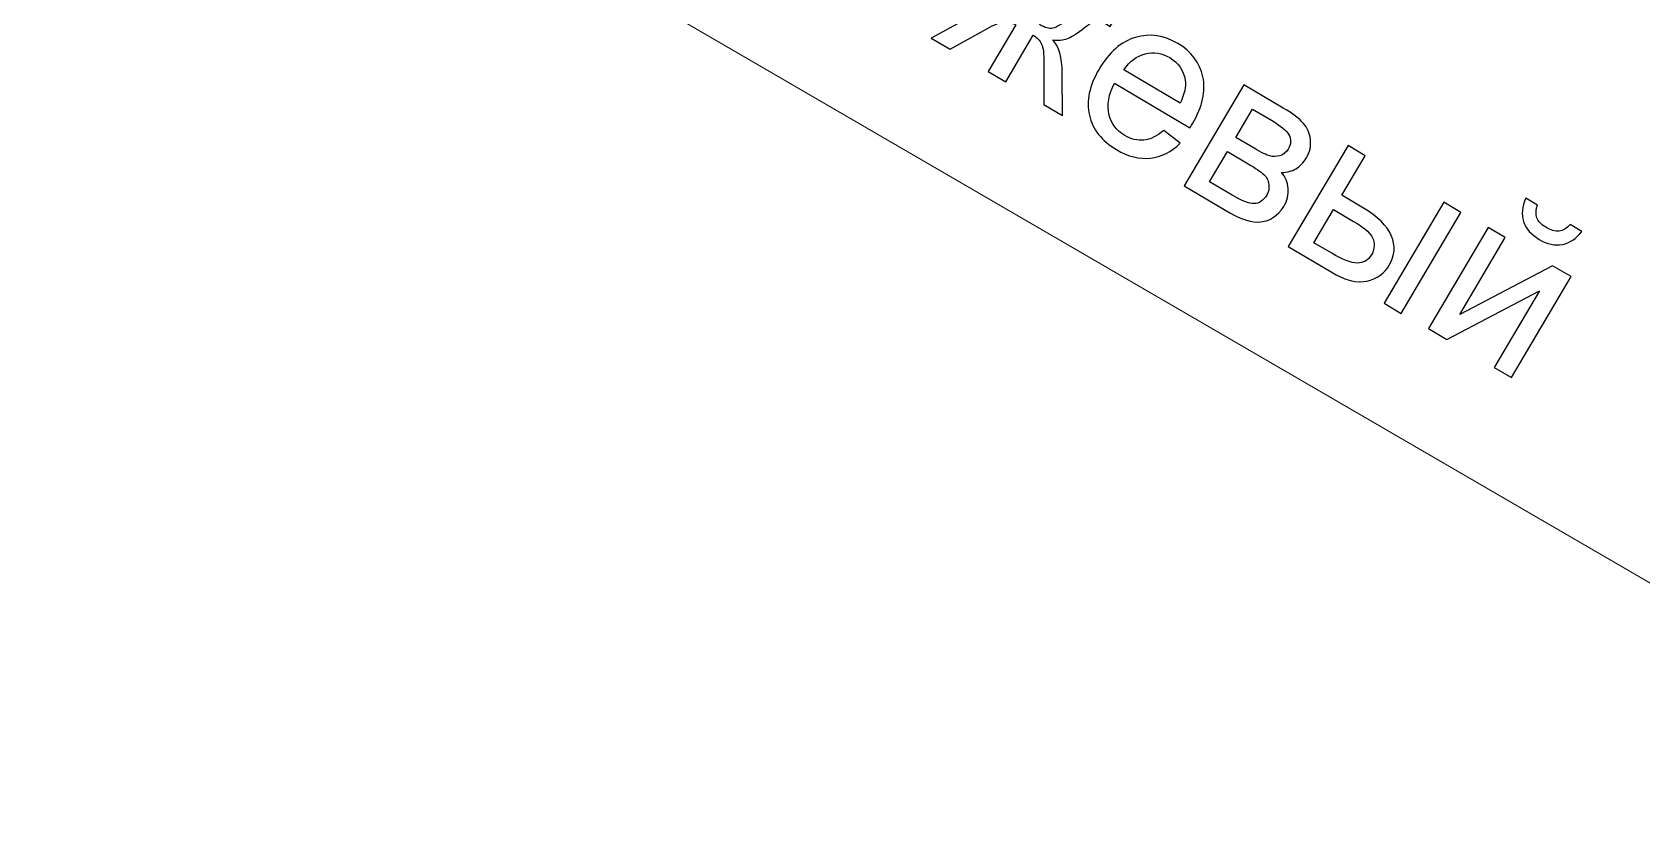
# Model space of a CAD drawing. Header units: millimetres. Extents: x 599 to 6075, y -2288 to 200.
# Drawn here: x 2838 to 2993.3, y -1416.1 to -1341.1 of the extents above; entities that cross this region are included whole.
import ezdxf

# ---------------------------------------------------------------- set-up
doc = ezdxf.new("R2010")
doc.units = ezdxf.units.MM
doc.header["$MEASUREMENT"] = 0
doc.layers.add('layer 1', color=7, linetype='Continuous')

msp = doc.modelspace()

# ---------------------------------------------------------------- linework, layer by layer
at = {"layer": 'layer 1', "color": 250, "lineweight": 20}
msp.add_open_spline([(2693.9042, -1219.9039), (2693.9042, -1219.9039), (3031.8134, -1416.1349), (3031.8134, -1416.1349), (3031.8134, -1416.1349), (3031.8134, -1416.1349), (3014.9323, -1387.6481), (3014.9323, -1387.6481)], degree=3, knots=[0, 0, 0, 0, 0.33333333, 0.33333333, 0.33333333, 0.33333333, 1, 1, 1, 1], dxfattribs=at)
at = {"layer": 'layer 1', "color": 250}
for points, knots in [([(2937.705, -1336.1806), (2937.705, -1336.1806), (2935.2124, -1340.3906), (2935.2124, -1340.3906), (2935.2124, -1340.3906), (2935.7386, -1340.7026), (2936.1712, -1340.8213), (2936.5028, -1340.7465), (2936.5028, -1340.7465), (2936.838, -1340.6717), (2937.4953, -1340.2673), (2938.4818, -1339.5369), (2938.4818, -1339.5369), (2939.4134, -1338.8428), (2940.107, -1338.4567), (2940.5659, -1338.379), (2940.5659, -1338.379), (2941.014, -1338.3048), (2941.5629, -1338.4604), (2942.2198, -1338.8495), (2942.2198, -1338.8495), (2942.2198, -1338.8495), (2942.8223, -1339.2057), (2942.8223, -1339.2057), (2942.8223, -1339.2057), (2942.8223, -1339.2057), (2942.0146, -1340.5739), (2942.0146, -1340.5739), (2942.0146, -1340.5739), (2942.0146, -1340.5739), (2941.5719, -1340.2986), (2941.5719, -1340.2986), (2941.5719, -1340.2986), (2941.1291, -1340.038), (2940.8129, -1339.9381), (2940.6125, -1339.9917), (2940.6125, -1339.9917), (2940.4047, -1340.0525), (2939.9737, -1340.3379), (2939.316, -1340.8479), (2939.316, -1340.8479), (2938.6948, -1341.3399), (2938.2091, -1341.6468), (2937.8554, -1341.7688), (2937.8554, -1341.7688), (2937.5017, -1341.8907), (2937.0466, -1341.9213), (2936.4863, -1341.8639), (2936.4863, -1341.8639), (2937.0911, -1342.4748), (2937.3987, -1343.5465), (2937.4057, -1345.0826), (2937.4057, -1345.0826), (2937.4057, -1345.0826), (2937.4398, -1349.1741), (2937.4398, -1349.1741), (2937.4398, -1349.1741), (2937.4398, -1349.1741), (2935.6215, -1348.0985), (2935.6215, -1348.0985), (2935.6215, -1348.0985), (2935.6215, -1348.0985), (2935.6346, -1344.0327), (2935.6346, -1344.0327), (2935.6346, -1344.0327), (2935.6387, -1343.21), (2935.5579, -1342.6237), (2935.4032, -1342.2734), (2935.4032, -1342.2734), (2935.2447, -1341.9232), (2934.9804, -1341.6416), (2934.6066, -1341.4213), (2934.6066, -1341.4213), (2934.6066, -1341.4213), (2931.9451, -1345.9253), (2931.9451, -1345.9253), (2931.9451, -1345.9253), (2931.9451, -1345.9253), (2930.2538, -1344.9267), (2930.2538, -1344.9267), (2930.2538, -1344.9267), (2930.2538, -1344.9267), (2932.919, -1340.4228), (2932.919, -1340.4228), (2932.919, -1340.4228), (2932.5525, -1340.2062), (2932.178, -1340.1097), (2931.7993, -1340.1369), (2931.7993, -1340.1369), (2931.4206, -1340.1641), (2930.8663, -1340.3798), (2930.1399, -1340.7838), (2930.1399, -1340.7838), (2930.1399, -1340.7838), (2926.5846, -1342.7571), (2926.5846, -1342.7571), (2926.5846, -1342.7571), (2926.5846, -1342.7571), (2924.7664, -1341.6851), (2924.7664, -1341.6851), (2924.7664, -1341.6851), (2924.7664, -1341.6851), (2928.3616, -1339.7338), (2928.3616, -1339.7338), (2928.3616, -1339.7338), (2929.7156, -1339.0054), (2930.8052, -1338.7597), (2931.634, -1338.9931), (2931.634, -1338.9931), (2931.2762, -1338.4781), (2931.0783, -1338.0294), (2931.0401, -1337.647), (2931.0401, -1337.647), (2931.002, -1337.2645), (2931.0861, -1336.4569), (2931.2852, -1335.2239), (2931.2852, -1335.2239), (2931.3491, -1334.8057), (2931.3288, -1334.5144), (2931.224, -1334.3427), (2931.224, -1334.3427), (2931.1121, -1334.1712), (2930.8982, -1333.9917), (2930.5861, -1333.8081), (2930.5861, -1333.8081), (2930.51, -1333.7604), (2930.3429, -1333.6687), (2930.0962, -1333.5291), (2930.0962, -1333.5291), (2930.0962, -1333.5291), (2930.9037, -1332.1608), (2930.9037, -1332.1608), (2930.9037, -1332.1608), (2930.9037, -1332.1608), (2931.1324, -1332.2967), (2931.1324, -1332.2967), (2931.1324, -1332.2967), (2931.7712, -1332.6711), (2932.1956, -1332.9754), (2932.4091, -1333.2057), (2932.4091, -1333.2057), (2932.6264, -1333.4361), (2932.7631, -1333.7353), (2932.8196, -1334.1032), (2932.8196, -1334.1032), (2932.8796, -1334.4748), (2932.8398, -1335.1481), (2932.7075, -1336.1265), (2932.7075, -1336.1265), (2932.5451, -1337.3233), (2932.5085, -1338.0911), (2932.5942, -1338.4228), (2932.5942, -1338.4228), (2932.6835, -1338.7545), (2932.9949, -1339.08), (2933.5247, -1339.3957), (2933.5247, -1339.3957), (2933.5247, -1339.3957), (2936.0138, -1335.1821), (2936.0138, -1335.1821), (2936.0138, -1335.1821), (2936.0138, -1335.1821), (2937.705, -1336.1806), (2937.705, -1336.1806)], [0, 0, 0, 0, 0.02380952, 0.02380952, 0.02380952, 0.02380952, 0.04761905, 0.04761905, 0.04761905, 0.04761905, 0.07142857, 0.07142857, 0.07142857, 0.07142857, 0.0952381, 0.0952381, 0.0952381, 0.0952381, 0.11904762, 0.11904762, 0.11904762, 0.11904762, 0.14285714, 0.14285714, 0.14285714, 0.14285714, 0.16666667, 0.16666667, 0.16666667, 0.16666667, 0.19047619, 0.19047619, 0.19047619, 0.19047619, 0.21428571, 0.21428571, 0.21428571, 0.21428571, 0.23809524, 0.23809524, 0.23809524, 0.23809524, 0.26190476, 0.26190476, 0.26190476, 0.26190476, 0.28571429, 0.28571429, 0.28571429, 0.28571429, 0.30952381, 0.30952381, 0.30952381, 0.30952381, 0.33333333, 0.33333333, 0.33333333, 0.33333333, 0.35714286, 0.35714286, 0.35714286, 0.35714286, 0.38095238, 0.38095238, 0.38095238, 0.38095238, 0.4047619, 0.4047619, 0.4047619, 0.4047619, 0.42857143, 0.42857143, 0.42857143, 0.42857143, 0.45238095, 0.45238095, 0.45238095, 0.45238095, 0.47619048, 0.47619048, 0.47619048, 0.47619048, 0.5, 0.5, 0.5, 0.5, 0.52380952, 0.52380952, 0.52380952, 0.52380952, 0.54761905, 0.54761905, 0.54761905, 0.54761905, 0.57142857, 0.57142857, 0.57142857, 0.57142857, 0.5952381, 0.5952381, 0.5952381, 0.5952381, 0.61904762, 0.61904762, 0.61904762, 0.61904762, 0.64285714, 0.64285714, 0.64285714, 0.64285714, 0.66666667, 0.66666667, 0.66666667, 0.66666667, 0.69047619, 0.69047619, 0.69047619, 0.69047619, 0.71428571, 0.71428571, 0.71428571, 0.71428571, 0.73809524, 0.73809524, 0.73809524, 0.73809524, 0.76190476, 0.76190476, 0.76190476, 0.76190476, 0.78571429, 0.78571429, 0.78571429, 0.78571429, 0.80952381, 0.80952381, 0.80952381, 0.80952381, 0.83333333, 0.83333333, 0.83333333, 0.83333333, 0.85714286, 0.85714286, 0.85714286, 0.85714286, 0.88095238, 0.88095238, 0.88095238, 0.88095238, 0.9047619, 0.9047619, 0.9047619, 0.9047619, 0.92857143, 0.92857143, 0.92857143, 0.92857143, 0.95238095, 0.95238095, 0.95238095, 0.95238095, 1, 1, 1, 1]), ([(2947.1959, -1350.6171), (2947.1959, -1350.6171), (2948.7768, -1351.8371), (2948.7768, -1351.8371), (2948.7768, -1351.8371), (2947.9172, -1352.6736), (2946.9612, -1353.153), (2945.9086, -1353.2751), (2945.9086, -1353.2751), (2944.8561, -1353.3936), (2943.7617, -1353.1187), (2942.633, -1352.4506), (2942.633, -1352.4506), (2941.2067, -1351.6099), (2940.3351, -1350.5027), (2940.018, -1349.1288), (2940.018, -1349.1288), (2939.7046, -1347.7586), (2940.014, -1346.2823), (2940.9502, -1344.6963), (2940.9502, -1344.6963), (2941.9193, -1343.0559), (2943.0929, -1342.0352), (2944.4708, -1341.6272), (2944.4708, -1341.6272), (2945.8524, -1341.2228), (2947.2129, -1341.4152), (2948.5593, -1342.2119), (2948.5593, -1342.2119), (2949.8622, -1342.9828), (2950.6649, -1344.0533), (2950.9674, -1345.4307), (2950.9674, -1345.4307), (2951.27, -1346.8045), (2950.9422, -1348.2953), (2949.9913, -1349.9067), (2949.9913, -1349.9067), (2949.9363, -1350.0047), (2949.8445, -1350.1498), (2949.7234, -1350.3422), (2949.7234, -1350.3422), (2949.7234, -1350.3422), (2942.4577, -1346.0433), (2942.4577, -1346.0433), (2942.4577, -1346.0433), (2941.8842, -1347.1507), (2941.701, -1348.1508), (2941.9112, -1349.04), (2941.9112, -1349.04), (2942.1179, -1349.9329), (2942.6313, -1350.616), (2943.4442, -1351.097), (2943.4442, -1351.097), (2944.0503, -1351.4567), (2944.6611, -1351.6018), (2945.2767, -1351.5393), (2945.2767, -1351.5393), (2945.8921, -1351.4732), (2946.5307, -1351.167), (2947.1959, -1350.6171)], [0, 0, 0, 0, 0.0625, 0.0625, 0.0625, 0.0625, 0.125, 0.125, 0.125, 0.125, 0.1875, 0.1875, 0.1875, 0.1875, 0.25, 0.25, 0.25, 0.25, 0.3125, 0.3125, 0.3125, 0.3125, 0.375, 0.375, 0.375, 0.375, 0.4375, 0.4375, 0.4375, 0.4375, 0.5, 0.5, 0.5, 0.5, 0.5625, 0.5625, 0.5625, 0.5625, 0.625, 0.625, 0.625, 0.625, 0.6875, 0.6875, 0.6875, 0.6875, 0.75, 0.75, 0.75, 0.75, 0.8125, 0.8125, 0.8125, 0.8125, 0.875, 0.875, 0.875, 0.875, 1, 1, 1, 1]), ([(2943.3487, -1344.7411), (2943.3487, -1344.7411), (2948.7926, -1347.9569), (2948.7926, -1347.9569), (2948.7926, -1347.9569), (2949.2009, -1347.0927), (2949.3575, -1346.3582), (2949.2586, -1345.7425), (2949.2586, -1345.7425), (2949.1069, -1344.7954), (2948.6155, -1344.0759), (2947.7771, -1343.5802), (2947.7771, -1343.5802), (2947.0186, -1343.1323), (2946.2293, -1343.0082), (2945.4129, -1343.2117), (2945.4129, -1343.2117), (2944.5965, -1343.4114), (2943.9061, -1343.9249), (2943.3487, -1344.7411)], [0, 0, 0, 0, 0.16666667, 0.16666667, 0.16666667, 0.16666667, 0.33333333, 0.33333333, 0.33333333, 0.33333333, 0.5, 0.5, 0.5, 0.5, 0.66666667, 0.66666667, 0.66666667, 0.66666667, 1, 1, 1, 1]), ([(2954.9272, -1346.1986), (2954.9272, -1346.1986), (2958.7343, -1348.4489), (2958.7343, -1348.4489), (2958.7343, -1348.4489), (2959.6707, -1349.0032), (2960.3198, -1349.4906), (2960.6853, -1349.9183), (2960.6853, -1349.9183), (2961.0472, -1350.3424), (2961.2703, -1350.8604), (2961.3509, -1351.4686), (2961.3509, -1351.4686), (2961.4317, -1352.077), (2961.3012, -1352.6733), (2960.9598, -1353.2539), (2960.9598, -1353.2539), (2960.6845, -1353.7185), (2960.3479, -1354.0663), (2959.95, -1354.3008), (2959.95, -1354.3008), (2959.5519, -1354.5318), (2959.0928, -1354.6496), (2958.5722, -1354.6544), (2958.5722, -1354.6544), (2958.9378, -1355.0784), (2959.15, -1355.5891), (2959.2052, -1356.1863), (2959.2052, -1356.1863), (2959.2604, -1356.7871), (2959.1192, -1357.3725), (2958.7778, -1357.9459), (2958.7778, -1357.9459), (2958.1728, -1358.8347), (2957.435, -1359.326), (2956.5719, -1359.4164), (2956.5719, -1359.4164), (2955.7087, -1359.5103), (2954.7055, -1359.2177), (2953.5624, -1358.5423), (2953.5624, -1358.5423), (2953.5624, -1358.5423), (2949.1673, -1355.9431), (2949.1673, -1355.9431), (2949.1673, -1355.9431), (2949.1673, -1355.9431), (2954.9272, -1346.1986), (2954.9272, -1346.1986)], [0, 0, 0, 0, 0.07692308, 0.07692308, 0.07692308, 0.07692308, 0.15384615, 0.15384615, 0.15384615, 0.15384615, 0.23076923, 0.23076923, 0.23076923, 0.23076923, 0.30769231, 0.30769231, 0.30769231, 0.30769231, 0.38461538, 0.38461538, 0.38461538, 0.38461538, 0.46153846, 0.46153846, 0.46153846, 0.46153846, 0.53846154, 0.53846154, 0.53846154, 0.53846154, 0.61538462, 0.61538462, 0.61538462, 0.61538462, 0.69230769, 0.69230769, 0.69230769, 0.69230769, 0.76923077, 0.76923077, 0.76923077, 0.76923077, 0.84615385, 0.84615385, 0.84615385, 0.84615385, 1, 1, 1, 1]), ([(2954.1556, -1351.2762), (2954.1556, -1351.2762), (2955.9158, -1352.3187), (2955.9158, -1352.3187), (2955.9158, -1352.3187), (2956.6199, -1352.7336), (2957.1245, -1352.9836), (2957.43, -1353.0652), (2957.43, -1353.0652), (2957.739, -1353.1469), (2958.0593, -1353.1375), (2958.402, -1353.0373), (2958.402, -1353.0373), (2958.741, -1352.9371), (2959.0041, -1352.7309), (2959.1877, -1352.4188), (2959.1877, -1352.4188), (2959.4924, -1351.9034), (2959.5202, -1351.4377), (2959.2748, -1351.0215), (2959.2748, -1351.0215), (2959.0293, -1350.6053), (2958.4675, -1350.1366), (2957.5855, -1349.6153), (2957.5855, -1349.6153), (2957.5855, -1349.6153), (2955.7709, -1348.5433), (2955.7709, -1348.5433), (2955.7709, -1348.5433), (2955.7709, -1348.5433), (2954.1556, -1351.2762), (2954.1556, -1351.2762)], [0, 0, 0, 0, 0.11111111, 0.11111111, 0.11111111, 0.11111111, 0.22222222, 0.22222222, 0.22222222, 0.22222222, 0.33333333, 0.33333333, 0.33333333, 0.33333333, 0.44444444, 0.44444444, 0.44444444, 0.44444444, 0.55555556, 0.55555556, 0.55555556, 0.55555556, 0.66666667, 0.66666667, 0.66666667, 0.66666667, 0.77777778, 0.77777778, 0.77777778, 0.77777778, 1, 1, 1, 1]), ([(2951.6226, -1355.5623), (2951.6226, -1355.5623), (2953.7965, -1356.8472), (2953.7965, -1356.8472), (2953.7965, -1356.8472), (2954.7328, -1357.4015), (2955.4377, -1357.6707), (2955.9146, -1357.6586), (2955.9146, -1357.6586), (2956.3915, -1357.65), (2956.7968, -1357.3828), (2957.1307, -1356.8602), (2957.1307, -1356.8602), (2957.3143, -1356.5481), (2957.3852, -1356.199), (2957.3398, -1355.8166), (2957.3398, -1355.8166), (2957.2944, -1355.4305), (2957.1321, -1355.1058), (2956.8495, -1354.8459), (2956.8495, -1354.8459), (2956.5669, -1354.5824), (2956.0664, -1354.2414), (2955.3513, -1353.8156), (2955.3513, -1353.8156), (2955.3513, -1353.8156), (2953.3517, -1352.6335), (2953.3517, -1352.6335), (2953.3517, -1352.6335), (2953.3517, -1352.6335), (2951.6226, -1355.5623), (2951.6226, -1355.5623)], [0, 0, 0, 0, 0.11111111, 0.11111111, 0.11111111, 0.11111111, 0.22222222, 0.22222222, 0.22222222, 0.22222222, 0.33333333, 0.33333333, 0.33333333, 0.33333333, 0.44444444, 0.44444444, 0.44444444, 0.44444444, 0.55555556, 0.55555556, 0.55555556, 0.55555556, 0.66666667, 0.66666667, 0.66666667, 0.66666667, 0.77777778, 0.77777778, 0.77777778, 0.77777778, 1, 1, 1, 1]), ([(2964.9766, -1352.0656), (2964.9766, -1352.0656), (2966.6279, -1353.0421), (2966.6279, -1353.0421), (2966.6279, -1353.0421), (2966.6279, -1353.0421), (2964.3776, -1356.8492), (2964.3776, -1356.8492), (2964.3776, -1356.8492), (2964.3776, -1356.8492), (2966.4681, -1358.0864), (2966.4681, -1358.0864), (2966.4681, -1358.0864), (2967.8326, -1358.894), (2968.7273, -1359.7793), (2969.1519, -1360.746), (2969.1519, -1360.746), (2969.573, -1361.7091), (2969.5136, -1362.6552), (2968.963, -1363.5879), (2968.963, -1363.5879), (2968.4821, -1364.4008), (2967.7625, -1364.9142), (2966.8077, -1365.1278), (2966.8077, -1365.1278), (2965.8493, -1365.345), (2964.6969, -1365.0517), (2963.3432, -1364.2513), (2963.3432, -1364.2513), (2963.3432, -1364.2513), (2959.2131, -1361.8101), (2959.2131, -1361.8101), (2959.2131, -1361.8101), (2959.2131, -1361.8101), (2964.9766, -1352.0656), (2964.9766, -1352.0656)], [0, 0, 0, 0, 0.1, 0.1, 0.1, 0.1, 0.2, 0.2, 0.2, 0.2, 0.3, 0.3, 0.3, 0.3, 0.4, 0.4, 0.4, 0.4, 0.5, 0.5, 0.5, 0.5, 0.6, 0.6, 0.6, 0.6, 0.7, 0.7, 0.7, 0.7, 0.8, 0.8, 0.8, 0.8, 1, 1, 1, 1]), ([(2986.4188, -1359.6694), (2986.4188, -1359.6694), (2987.5475, -1360.334), (2987.5475, -1360.334), (2987.5475, -1360.334), (2987.0016, -1361.0446), (2986.3735, -1361.4674), (2985.6666, -1361.6022), (2985.6666, -1361.6022), (2984.9561, -1361.7333), (2984.2107, -1361.5694), (2983.434, -1361.1105), (2983.434, -1361.1105), (2982.6501, -1360.6479), (2982.147, -1360.074), (2981.9176, -1359.3922), (2981.9176, -1359.3922), (2981.6916, -1358.7103), (2981.7573, -1357.9535), (2982.1218, -1357.1291), (2982.1218, -1357.1291), (2982.1218, -1357.1291), (2983.2505, -1357.7972), (2983.2505, -1357.7972), (2983.2505, -1357.7972), (2983.0916, -1358.2623), (2983.0786, -1358.6736), (2983.2115, -1359.031), (2983.2115, -1359.031), (2983.3445, -1359.3847), (2983.6233, -1359.6882), (2984.0514, -1359.9416), (2984.0514, -1359.9416), (2984.5487, -1360.2352), (2984.9812, -1360.3575), (2985.3527, -1360.3084), (2985.3527, -1360.3084), (2985.7243, -1360.2593), (2986.0784, -1360.0463), (2986.4188, -1359.6694)], [0, 0, 0, 0, 0.09090909, 0.09090909, 0.09090909, 0.09090909, 0.18181818, 0.18181818, 0.18181818, 0.18181818, 0.27272727, 0.27272727, 0.27272727, 0.27272727, 0.36363636, 0.36363636, 0.36363636, 0.36363636, 0.45454545, 0.45454545, 0.45454545, 0.45454545, 0.54545455, 0.54545455, 0.54545455, 0.54545455, 0.63636364, 0.63636364, 0.63636364, 0.63636364, 0.72727273, 0.72727273, 0.72727273, 0.72727273, 0.81818182, 0.81818182, 0.81818182, 0.81818182, 1, 1, 1, 1]), ([(2961.6683, -1361.4293), (2961.6683, -1361.4293), (2963.4032, -1362.4535), (2963.4032, -1362.4535), (2963.4032, -1362.4535), (2964.4483, -1363.0739), (2965.2731, -1363.3874), (2965.87, -1363.3941), (2965.87, -1363.3941), (2966.4669, -1363.4007), (2966.927, -1363.13), (2967.25, -1362.5856), (2967.25, -1362.5856), (2967.4996, -1362.1646), (2967.5566, -1361.6917), (2967.4209, -1361.167), (2967.4209, -1361.167), (2967.2888, -1360.6384), (2966.6548, -1360.0419), (2965.5225, -1359.3738), (2965.5225, -1359.3738), (2965.5225, -1359.3738), (2963.5663, -1358.2174), (2963.5663, -1358.2174), (2963.5663, -1358.2174), (2963.5663, -1358.2174), (2961.6683, -1361.4293), (2961.6683, -1361.4293)], [0, 0, 0, 0, 0.125, 0.125, 0.125, 0.125, 0.25, 0.25, 0.25, 0.25, 0.375, 0.375, 0.375, 0.375, 0.5, 0.5, 0.5, 0.5, 0.625, 0.625, 0.625, 0.625, 0.75, 0.75, 0.75, 0.75, 1, 1, 1, 1]), ([(2974.2168, -1357.5282), (2974.2168, -1357.5282), (2975.8681, -1358.5046), (2975.8681, -1358.5046), (2975.8681, -1358.5046), (2975.8681, -1358.5046), (2970.1082, -1368.2493), (2970.1082, -1368.2493), (2970.1082, -1368.2493), (2970.1082, -1368.2493), (2968.4532, -1367.2727), (2968.4532, -1367.2727), (2968.4532, -1367.2727), (2968.4532, -1367.2727), (2974.2168, -1357.5282), (2974.2168, -1357.5282)], [0, 0, 0, 0, 0.2, 0.2, 0.2, 0.2, 0.4, 0.4, 0.4, 0.4, 0.6, 0.6, 0.6, 0.6, 1, 1, 1, 1]), ([(2978.4931, -1359.9611), (2978.4931, -1359.9611), (2980.148, -1360.9376), (2980.148, -1360.9376), (2980.148, -1360.9376), (2980.148, -1360.9376), (2975.7538, -1368.3703), (2975.7538, -1368.3703), (2975.7538, -1368.3703), (2975.7538, -1368.3703), (2984.7245, -1363.6468), (2984.7245, -1363.6468), (2984.7245, -1363.6468), (2984.7245, -1363.6468), (2986.5065, -1364.6967), (2986.5065, -1364.6967), (2986.5065, -1364.6967), (2986.5065, -1364.6967), (2980.7466, -1374.4412), (2980.7466, -1374.4412), (2980.7466, -1374.4412), (2980.7466, -1374.4412), (2979.0917, -1373.4648), (2979.0917, -1373.4648), (2979.0917, -1373.4648), (2979.0917, -1373.4648), (2983.4601, -1366.0793), (2983.4601, -1366.0793), (2983.4601, -1366.0793), (2983.4601, -1366.0793), (2974.5151, -1370.7592), (2974.5151, -1370.7592), (2974.5151, -1370.7592), (2974.5151, -1370.7592), (2972.7332, -1369.7092), (2972.7332, -1369.7092), (2972.7332, -1369.7092), (2972.7332, -1369.7092), (2978.4931, -1359.9611), (2978.4931, -1359.9611)], [0, 0, 0, 0, 0.09090909, 0.09090909, 0.09090909, 0.09090909, 0.18181818, 0.18181818, 0.18181818, 0.18181818, 0.27272727, 0.27272727, 0.27272727, 0.27272727, 0.36363636, 0.36363636, 0.36363636, 0.36363636, 0.45454545, 0.45454545, 0.45454545, 0.45454545, 0.54545455, 0.54545455, 0.54545455, 0.54545455, 0.63636364, 0.63636364, 0.63636364, 0.63636364, 0.72727273, 0.72727273, 0.72727273, 0.72727273, 0.81818182, 0.81818182, 0.81818182, 0.81818182, 1, 1, 1, 1])]:
    msp.add_open_spline(points, degree=3, knots=knots, dxfattribs=at)

doc.saveas('drawing.dxf')
